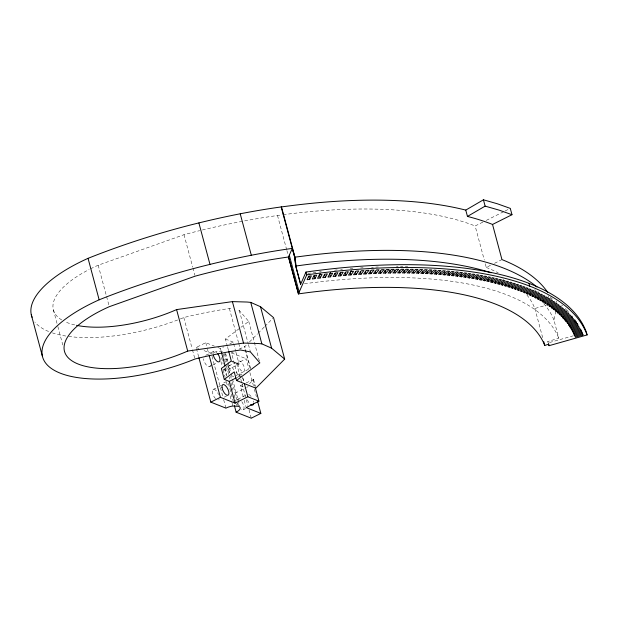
<?xml version="1.0" encoding="UTF-8"?>
<svg xmlns="http://www.w3.org/2000/svg" width="618" height="618" viewBox="0 0 618 618"><rect width="100%" height="100%" fill="white"/><g stroke="black" fill="none" stroke-linecap="round" stroke-linejoin="round"><path stroke-width="0.46" stroke-dasharray="3.09 2.32" d="M548.166 342.897L547.787 341.491L558.819 338.262L553.921 319.985L555.821 311.843M250.653 368.676L244.767 346.713L246.775 344.682M249.456 341.978L257.482 333.859M258.154 333.187L264.18 327.1M264.852 326.42L272.886 318.309M249.494 383.685L253.573 379.568L245.423 383.222M227.385 346.35L225.431 339.035L248.737 321.422L239.29 310.437L236.594 309.919M198.648 356.748L196.169 347.486L205.748 342.689L214.392 346.119M205.694 355.335L213.681 351.333M217.845 347.494L220.441 348.521L223.847 346.814M229.811 343.832L233.218 342.125L235.667 351.279M482.867 222.117L475.149 225.979L484.288 260.078M486.289 220.402L504.288 211.395M505.145 210.962L510.29 208.39M241.653 376.571L237.389 374.887L231.511 352.917L233.21 352.067M239.174 349.077L244.767 346.713M209.734 366.536L212.129 365.331M212.932 364.937L216.926 362.936M228.791 365.941L238.37 361.144M230.39 361.074L236.609 363.546L246.196 358.749L248.923 368.938M223.013 369.17L226.327 370.491L239.104 364.087L235.914 352.19M236.022 375.535L250.174 368.482L244.288 346.52M223.731 382.928L226.288 381.654M213.04 389.525L217.83 387.123M218.633 386.721L222.627 384.72M236.91 377.544L242.024 374.987L235.96 372.577M243.229 396.671L240.309 385.779L244.573 383.647M224.272 397.119L226.667 395.922M235.164 393.148L245.779 387.834M246.597 387.424L248.227 386.613M485.277 263.762L486.266 267.447L491.217 264.967M494.524 263.314L501.955 259.591M237.737 399.328L247.316 394.531M243.376 409.726L245.771 408.529M90.583 268.799A86.96 33.975 -15 0 1 98.192 265.222L184.009 234.701L189.958 233.117A320.101 125.075 -15 0 1 199.699 230.645M526.876 294.948A320.163 125.099 -15 0 1 533.458 305.3L534.864 308.513L546.382 305.137M573.365 335.783L548.336 342.866L547.787 341.491M180.309 318.965A111.858 43.708 -15 0 0 183.809 317.559L187.463 316.632A197.312 77.096 -15 0 1 223.469 309.402L229.386 308.529L232.986 309.224M307.911 273.403L310.599 273.04M304.458 283.786L310.645 282.951A335.628 131.14 -15 0 1 557.366 334.956L558.819 338.262M313.28 272.685L315.952 272.337M319.506 271.889L321.283 271.673M334.523 270.182L337.158 269.911M340.649 269.572L342.395 269.409M350.213 268.722L352.801 268.513M360.533 267.949L363.098 267.787M371.572 267.3L373.264 267.215M375.783 267.092L378.293 266.984M396.439 266.512L398.062 266.489M400.495 266.474L402.913 266.474M405.315 266.474L407.718 266.489M222.472 351.287L218.2 351.372A9.486 3.708 -15 0 0 211.279 353.488L202.387 349.958M225.431 339.035L233.218 342.125M231.511 352.917L246.196 358.749M232.175 361.345L239.104 364.087M196.169 347.486L198.834 348.544M225.052 358.958L229.502 360.727M240.309 385.779L243.716 387.131M561.6 304.998L562.596 305.833M565.47 308.382L566.76 310.653M567.278 310.12L568.529 312.407M553.921 319.985L552.477 316.686A335.628 131.14 -15 0 0 543.261 303.098M556.316 300.943L556.694 302.349M551.735 297.837L552.113 299.243M550.545 297.08L551.109 299.189M548.096 295.597L548.66 297.706M537.923 291.402L538.301 292.808M534.91 289.386L535.474 291.495M534.864 308.513L542.774 338.031M502.936 278.919L503.315 280.325M277.497 215.497L286.636 249.595M286.883 250.522L288.119 255.126M248.737 321.422L259.606 361.97M239.29 310.437L248.181 343.616M248.428 344.535L250.406 351.905M253.573 379.568L255.419 386.459M253.094 379.382L254.933 386.265M249.919 372.646L253.395 385.609M254.384 389.317L256.37 396.725M229.386 308.529L238.525 342.627M238.772 343.546L240.255 349.077M242.712 377.567L243.871 381.87M242.743 377.822L243.716 381.453M236.609 363.546L240.58 378.37M240.835 379.297L241.823 382.998M242.071 383.925L246.041 398.749M246.288 399.668L247.779 405.23M249.023 409.858L251.256 418.201M244.203 400.302L245.91 406.659M227.633 347.27L228.366 350.012M225.585 353.21L227.818 361.545M228.065 362.472L230.792 372.662M231.047 373.589L232.283 378.216M232.53 379.143L239.73 406.003M224.543 353.504L227.486 364.473M227.725 365.385L229.687 372.693M230.668 376.354L231.155 378.177M232.105 381.731L237.521 401.939M237.76 402.812L238.702 406.327M223.214 354.06L226.196 365.176M226.443 366.103L229.178 376.292M229.425 377.219L229.919 379.073M230.908 382.781L232.893 390.19M234.137 394.817L236.37 403.152M236.617 404.079L237.119 405.933M220.441 348.521L221.174 351.271M225.585 367.741L226.327 370.491M224.944 367.849L226.93 375.265M221.499 357.544L223.237 364.033M224.473 368.66L226.458 376.068M228.444 383.484L233.658 402.936M220.927 361.561L222.171 366.188M223.16 369.896L225.145 377.304M226.389 381.932L227.378 385.64M230.112 395.829L231.85 402.31M232.098 403.237L232.839 406.018M184.009 234.701L192.646 266.953M192.893 267.872L194.871 275.249M212.028 356.269L223.446 398.873M223.693 399.8L225.925 408.135M205.748 342.689L207.239 348.251M207.486 349.17L208.977 354.732M183.809 317.559L192.206 348.892M192.453 349.811L194.678 358.108M98.192 265.222L106.342 295.636M106.59 296.555L108.807 304.852M53.411 309.958L57.605 325.624M57.853 326.543L62.789 344.975M202.356 229.996A320.101 125.075 -15 0 1 282.248 214.84M283.199 214.716A320.101 125.075 -15 0 1 475.126 225.987M225.423 354.238A9.486 3.708 -15 0 1 224.651 355.358M233.797 376.563A5.925 2.534 63.4 0 1 232.144 375.906M229.548 372.677A5.925 2.534 63.4 0 1 229.077 365.786A5.925 2.534 63.4 0 1 234.322 371.001M241.816 401.692A5.925 2.534 63.4 0 1 244.025 408.259A5.925 2.534 63.4 0 1 241.09 409.294M237.837 404.666A5.925 2.534 63.4 0 1 237.358 403.26M237.297 399.9A5.925 2.534 63.4 0 1 239.143 399.251M248.876 402.557A5.925 2.534 63.4 0 1 247.416 399.869M248.722 394.454A5.925 2.534 63.4 0 1 251.395 396.895M253.334 400.997A5.925 2.534 63.4 0 1 253.589 402.318M210.39 365.068A5.925 2.534 63.4 0 1 206.999 365.717A5.925 2.534 63.4 0 1 203.469 358.741M215.489 398.649A5.925 2.534 63.4 0 1 212.801 389.765A5.925 2.534 63.4 0 1 218.579 394.578M219.12 399.344A5.925 2.534 63.4 0 1 218.679 399.923M213.048 353.944A5.925 2.534 63.4 0 1 216.872 352.608M177.644 319.993A111.858 43.708 -15 0 1 67.424 336.277M65.778 336.03A111.858 43.708 -15 0 1 52.414 332.886M48.598 331.48A111.858 43.708 -15 0 1 34.871 322.04M74.685 324.921A86.96 33.975 -15 0 1 65.191 321.769M61.777 319.969A86.96 33.975 -15 0 1 89.123 269.541M486.266 267.447A320.163 125.099 -15 0 1 498.193 272.816M237.745 363.755A5.925 2.534 63.4 0 0 243.384 371.758A5.925 2.534 63.4 0 0 242.449 363.508A5.925 2.534 63.4 0 0 237.745 363.755"/><path stroke-width="0.93" d="M228.614 350.931L231.31 360.997L221.36 368.513L224.28 379.413L234.23 371.889L236.539 380.503L259.846 362.89L250.406 351.905L240.502 349.997L234.577 350.877A197.312 77.096 -15 0 0 198.571 358.108L194.925 359.027A111.858 43.708 -15 0 1 53.109 369.634A111.858 43.708 -15 0 1 99.158 299.807A339.923 132.816 -15 0 1 199.436 267.03C230.035 259.205 260.997 252.716 292.291 248.405L294.647 257.204L295.736 266.034L300.634 284.303L305.98 272.051A363.639 142.086 -15 0 1 586.343 332.113L587.1 334.925L549.085 345.678L548.537 344.303L544.752 345.408L543.346 342.194A320.163 125.099 -15 0 0 307.988 292.592L298.394 293.882L288.506 256.988L292.291 248.405L281.175 206.937C249.888 211.256 218.919 217.721 188.32 225.555A339.923 132.816 -15 0 0 88.05 258.339A111.858 43.708 -15 0 0 32.082 317.266M298.394 293.882L306.729 274.863L305.98 272.051M309.726 279.321L311.348 275.852L308.668 276.215L307.1 279.684L309.726 279.321L308.969 276.516M314.964 278.633L316.702 275.149L314.029 275.497L312.345 278.973L314.964 278.633L314.207 275.821M320.17 273.774L319.421 275.172L320.178 277.984L317.575 278.309L319.375 274.809L322.04 274.485L320.178 277.984M325.377 277.374L327.347 273.859L324.697 274.168L322.781 277.675L325.377 277.374L324.62 274.562M330.63 272.577L329.796 273.99L330.545 276.802L327.965 277.08L329.997 273.558L332.639 273.272L330.545 276.802M335.698 276.269L337.907 272.723L335.28 272.994L333.125 276.532L335.698 276.269L334.948 273.457M340.827 275.775L343.152 272.221L340.533 272.468L338.27 276.014L340.827 275.775L340.07 272.963M345.925 275.319L348.367 271.75L345.763 271.982L343.384 275.543L345.925 275.319L345.176 272.507M351.271 270.661L350.251 272.09L351.001 274.902L348.467 275.103L350.97 271.534L353.558 271.325L351.001 274.902M356.053 274.523L358.718 270.939L356.138 271.132L353.535 274.709L356.053 274.523L355.296 271.711M361.066 274.183L363.847 270.591L361.291 270.761L358.564 274.346L361.066 274.183L360.317 271.372M366.057 273.882L368.946 270.29L366.404 270.437L363.569 274.029L366.057 273.882L365.3 271.07M371.009 273.627L374.014 270.027L371.488 270.151L368.537 273.751L371.009 273.627L370.259 270.815M375.937 273.403L379.05 269.796L376.532 269.904L373.481 273.511L375.937 273.403L375.365 271.294M380.819 273.226L384.048 269.618L381.553 269.703L378.386 273.31L380.819 273.226L380.255 271.117M385.678 273.086L389.008 269.471L386.528 269.541L383.253 273.148L385.678 273.086L384.921 270.275M390.491 272.986L393.929 269.371L391.472 269.417L388.089 273.032L390.491 272.986L389.742 270.174M395.273 272.924L398.819 269.301L396.377 269.332L392.886 272.947L395.273 272.924L394.516 270.112M76.493 325.323A86.96 33.975 -15 0 0 176.586 309.595L232.399 301.615L247.13 302.04L250.746 302.395L260.502 306.713L273.55 317.629L284.666 359.104L255.875 388.181L236.539 380.503M400.008 272.901L403.662 269.286L401.244 269.286L397.644 272.909L400.008 272.901L399.444 270.792M404.713 272.917L408.467 269.301L406.072 269.286L402.364 272.901L404.713 272.917L403.956 270.105M409.371 272.978L413.233 269.363L410.854 269.324L407.046 272.94L409.371 272.978L408.799 270.869M413.983 273.071L417.953 269.456L415.597 269.402L411.681 273.017L413.983 273.071L413.419 270.962M418.556 273.21L422.627 269.602L420.294 269.525L416.277 273.141L418.556 273.21L417.992 271.101M423.083 273.388L427.254 269.78L424.945 269.687L420.827 273.295L423.083 273.388L422.519 271.279M427.563 273.604L431.835 270.004L429.556 269.888L425.331 273.488L427.563 273.604L426.999 271.495M431.997 273.859L436.37 270.267L434.114 270.128L429.788 273.728L431.997 273.859L431.434 271.75M436.385 274.153L440.858 270.568L438.625 270.406L434.199 274.006L436.385 274.153L435.821 272.044M440.727 274.492L445.292 270.908L443.083 270.73L438.564 274.315L440.727 274.492L440.348 273.086M445.014 274.863L449.68 271.294L447.494 271.093L442.874 274.67L445.014 274.863L444.45 272.754M449.247 275.28L454.006 271.711L451.851 271.495L447.138 275.064L449.247 275.28L448.683 273.171M453.434 275.728L458.286 272.175L456.154 271.943L451.349 275.497L453.434 275.728L452.87 273.619M457.559 276.223L462.511 272.677L460.402 272.422L455.505 275.968L457.559 276.223L456.996 274.114M461.638 276.756L466.675 273.218L464.605 272.947L459.607 276.485L461.638 276.756L461.074 274.647M465.663 277.32L470.792 273.805L468.738 273.504L463.655 277.034L465.663 277.32L465.091 275.211M469.626 277.93L474.84 274.423L472.824 274.106L467.648 277.621L469.626 277.93L469.062 275.821M473.535 278.579L478.842 275.087L476.849 274.747L471.588 278.247L473.535 278.579L473.156 277.173M477.382 279.259L482.774 275.782L480.812 275.427L475.466 278.911L477.382 279.259L476.818 277.15M481.175 279.985L486.652 276.524L484.721 276.153L479.282 279.614L481.175 279.985L480.796 278.579M484.898 280.742L490.46 277.304L488.568 276.91L483.044 280.356L484.898 280.742L484.527 279.336M488.568 281.545L494.215 278.115L492.345 277.706L486.745 281.136L488.568 281.545L488.004 279.436M492.175 282.38L497.899 278.973L496.069 278.54L490.383 281.955L492.175 282.38L491.611 280.271M465.756 210.105L483.43 199.799L497.413 203.793L510.29 208.39L511.982 214.716L492.538 224.45A339.583 132.685 -15 0 0 467.455 216.431L465.756 210.105A339.583 132.685 -15 0 0 291.271 205.647L281.175 206.937M467.455 216.431L485.122 206.126L499.105 210.12L511.982 214.716M495.721 283.253L501.522 279.869L499.723 279.413L493.96 282.812L495.721 283.253L495.342 281.847M499.197 284.164L505.084 280.796L503.315 280.325L497.467 283.701L499.197 284.164L498.826 282.758M502.619 285.114L508.575 281.769L506.837 281.275L500.92 284.635L502.619 285.114L502.048 283.005M505.964 286.095L512.005 282.774L510.298 282.264L504.296 285.601L505.964 286.095L505.586 284.689M509.247 287.115L515.358 283.816L513.689 283.291L507.617 286.597L509.247 287.115L508.877 285.709M512.469 288.173L518.649 284.898L517.011 284.35L510.87 287.64L512.469 288.173L512.09 286.767M515.613 289.263L521.87 286.018L520.263 285.454L514.052 288.714L515.613 289.263L515.242 287.857M518.695 290.398L525.014 287.169L523.454 286.59L517.166 289.827L518.695 290.398L518.317 288.992M224.28 379.413L229.247 381.383L236.061 377.969M198.896 357.675L210.808 402.14L220.394 397.335L235.079 403.168L247.857 396.771L258.927 401.167L255.396 387.988M258.927 401.167L246.149 407.563L260.842 413.396L257.613 401.36M260.842 413.396L251.256 418.201L236.138 412.198L234.407 405.709M521.708 291.557L528.096 288.359L526.567 287.764L520.209 290.97L521.708 291.557L521.329 290.151M524.651 292.754L531.101 289.587L529.611 288.969L523.183 292.152L524.651 292.754L524.273 291.348M527.517 293.99L534.037 290.846L532.577 290.213L526.088 293.372L527.517 293.99L527.139 292.584M530.314 295.257L536.895 292.144L535.474 291.495L528.923 294.624L530.314 295.257L529.935 293.851M533.04 296.563L539.684 293.48L538.301 292.808L531.689 295.906L533.04 296.563L532.662 295.157M535.698 297.899L542.395 294.84L541.051 294.153L534.377 297.227L535.698 297.899L535.319 296.493M538.27 299.266L545.037 296.246L543.724 295.543L536.996 298.579L538.27 299.266L537.899 297.861M540.781 300.672L547.594 297.683L546.327 296.957L539.537 299.969L540.781 300.672L540.402 299.266M543.207 302.109L550.082 299.151L548.846 298.409L542.001 301.391L543.207 302.109L542.836 300.703M545.563 303.577L552.492 300.649L551.295 299.892L544.396 302.843L545.563 303.577L545.184 302.171M547.842 305.076L554.817 302.187L553.666 301.414L546.714 304.326L547.842 305.076L547.463 303.677M550.043 306.613L557.073 303.755L555.953 302.967L548.954 305.84L550.043 306.613L549.665 305.207M552.168 308.173L559.244 305.354L558.17 304.55L551.117 307.393L552.168 308.173L551.797 306.767M554.215 309.772L561.337 306.984L560.302 306.165L553.203 308.969L554.215 309.772L553.844 308.367M556.185 311.395L563.353 308.645L562.357 307.81L555.211 310.584L556.185 311.395L555.814 309.989M558.077 313.056L565.285 310.336L564.327 309.487L557.142 312.221L558.077 313.056L557.699 311.65M559.885 314.74L567.139 312.059L566.219 311.194L558.996 313.89L559.885 314.74L559.514 313.334M561.623 316.455L568.908 313.813L568.035 312.932L560.765 315.589L561.623 316.455L561.244 315.049M563.276 318.2L570.599 315.597L569.765 314.701L562.457 317.32L563.276 318.2L562.898 316.795M572.198 317.413L571.411 316.501L564.072 319.081L564.844 319.969L572.198 317.413L571.828 316.007M566.335 321.769L573.728 319.251L572.971 318.332L565.601 320.866L566.335 321.769L565.957 320.363M575.165 321.121L574.454 320.186L567.046 322.681L567.741 323.6L575.165 321.121L574.794 319.715M576.524 323.021L575.86 322.071L568.421 324.527L569.07 325.454L576.524 323.021L576.146 321.615M577.799 324.944L577.173 323.979L569.703 326.397L570.321 327.339L577.799 324.944L577.421 323.538M571.48 329.247L578.989 326.899L578.402 325.918L570.908 328.289L571.48 329.247L571.109 327.841M572.562 331.178L580.093 328.876L579.553 327.88L572.036 330.213L572.562 331.178L572.191 329.773M581.121 330.877L580.619 329.873L573.071 332.16L573.566 333.141L581.121 330.877L580.742 329.471M582.056 332.909L581.592 331.889L574.029 334.129L574.477 335.126L582.056 332.909L581.677 331.503M582.905 334.964L575.312 337.134L574.902 336.13L582.488 333.929L582.905 334.964L582.527 333.558M298.509 293.867L288.506 256.988A320.294 125.153 -15 0 0 201.066 274.585L195.118 276.169L109.301 306.69A86.96 33.975 -15 0 0 73.697 361.916A86.96 33.975 -15 0 0 187.702 351.063L243.515 343.083L258.247 343.508L261.854 343.863L271.611 348.181L284.666 359.104M296.03 265.987L305.748 264.682A335.628 131.14 -15 0 1 491.117 272.77M292.291 248.405L294.786 257.219L295.736 266.034L300.634 284.303M294.647 257.204L304.736 255.906A339.583 132.685 -15 0 1 536.972 287.007M210.808 402.14L225.925 408.135A9.486 3.708 -15 0 1 232.839 406.018L238.702 406.327A9.486 3.708 -15 0 1 236.138 412.198M296.2 266.628L294.956 257.227L281.491 206.968M574.099 333.72L574.477 335.126M573.187 331.735L573.566 333.141M569.943 325.933L570.321 327.339M568.699 324.048L569.07 325.454M567.37 322.194L567.741 323.6M564.466 318.564L564.844 319.969M548.521 343.569L549.085 345.678M528.993 283.345L529.742 286.157M543.763 341.723L544.752 345.408M492.538 224.45L501.955 259.591A339.583 132.685 -15 0 1 547.679 292.314M483.43 199.799L485.122 206.126M289.309 255.249L299.197 292.152M240.224 213.828L251.333 255.296M260.502 306.713L271.611 348.181M250.746 302.395L261.854 343.863M232.399 301.615L243.515 343.083M244.326 383.593L247.857 396.771M198.888 222.944L210.004 264.419M221.422 352.183L225.099 365.91M229.247 381.383L235.079 403.168M209.224 355.659L220.394 397.335M176.586 309.595L187.702 351.063M88.05 258.339L99.158 299.807M31.286 314.701L42.395 356.177M253.612 403.461A5.925 2.534 63.4 0 1 250.676 404.489M217.76 353.705A5.925 2.534 63.4 0 1 219.027 361.893A5.925 2.534 63.4 0 1 213.303 355.265M306.729 274.863A363.639 142.086 -15 0 1 587.1 334.925M221.993 387.331A5.925 2.534 63.4 0 0 227.633 395.342A5.925 2.534 63.4 0 0 226.706 387.092A5.925 2.534 63.4 0 0 221.993 387.331"/></g></svg>
